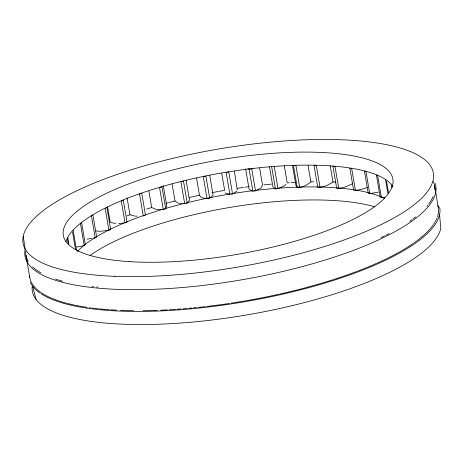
<?xml version="1.0" encoding="UTF-8"?>
<svg xmlns="http://www.w3.org/2000/svg" width="464" height="464" viewBox="0 0 464 464"><rect width="100%" height="100%" fill="white"/><g stroke="black" fill="none" stroke-linecap="round" stroke-linejoin="round"><path stroke-width="0.7" d="M237.208 189.677L234.384 171.291M165.915 208.295L166.762 206.08L163.247 185.513M67.605 238.212L67.819 237.794L68.91 244.174M185.954 203.423L187.23 203.11L189.503 200.216L186.11 180.357M285.853 184.353L284.507 185.861L278.017 188.668L274.259 166.686M201.231 197.583L207.037 198.662L209.658 198.134L213.109 195.17L209.716 175.317M76.757 247.039L84.233 245.607L84.79 245.166M313.687 181.795L310.839 181.83C307.162 185.159 302.255 187.578 297.233 187.618L293.474 165.636L295.922 165.555L299.68 187.543M81.032 223.178L81.6 222.737L85.359 244.719M231.24 194.23L232.568 194.016L237.127 191.046M92.185 215.505L91.466 215.946L95.224 237.933L93.171 238.241M335.611 182.103L332.984 181.992C328.518 184.933 323.251 187.601 317.788 187.439L314.029 165.451L316.303 165.497L320.061 187.485M95.944 237.493L96.669 237.052L92.91 215.064M247.863 168.571L249.11 169.174L251.743 168.855L252.984 168.206M245.624 168.792L249.139 189.358L252.868 191.156L255.502 190.843L261.081 187.926L262.525 185.02L259.614 167.997M352.599 183.628C347.739 186.093 342.275 188.726 336.707 188.326L332.949 166.338L335.008 166.506L338.766 188.494M367.32 187.375L364.165 188.68L356.108 190.408M126.765 215.951L129.972 214.762L134.577 215.986M144.397 215.632L143.283 216.021L139.531 194.033L141.758 193.262L145.51 215.244M146.711 209.078L151.687 207.518L155.858 209.281L161.948 209.508M165.787 203.423L168.403 202.704M169.053 202.524L175.009 200.953L177.996 203.052M189.179 197.496L199.479 195.193L200.877 197.107M211.996 192.653L218.3 191.475M219.002 191.348L224.622 190.356L221.711 173.333M364.46 171.233L368.219 193.215L369.744 193.621L378.624 192.084M227.482 172.243L228.81 172.028L232.568 194.016M87.012 239.163L91.802 238.444M237.29 188.309L243.623 187.386M245.027 187.195L249.243 186.627M381.408 197.635L377.65 175.653L376.443 175.143L380.202 197.125L381.408 197.635L384.813 197.188M107.561 230.492L100.131 231.298L95.851 230.944M263.912 184.875L271.515 184.109M269.491 166.901L272.89 186.754L275.454 188.865L276.735 188.767M118.668 223.41L123.621 223.085M289.205 182.723L287.199 182.845L284.287 165.822M291.218 182.601L295.87 182.352M135.239 216.16L137.251 216.125M178.669 203.122L182.01 203.464M183.35 203.597L184.689 203.737L180.931 181.749L183.471 181.122L187.23 203.11M354.537 190.408L353.626 190.263L349.868 168.275L351.677 168.565L355.436 190.553M110.971 222.65L115.843 223.433M365.226 171.431L365.986 171.634L369.744 193.621M225.098 192.989L229.222 194.236M392.196 186.203L391.691 185.513L392.057 187.642M296.896 187.021L295.881 185.235L292.482 165.381M32.642 286.201L36.07 299.442M434.519 185.316L438.277 207.304M386.564 181.25L388.501 192.595M385.578 179.933L387.881 193.407M330.2 165.677L332.984 181.992M308.05 165.515L310.839 181.83M271.695 166.883L275.454 188.865M251.743 168.855L255.502 190.843M249.11 169.174L252.868 191.156M226.154 172.457L229.912 194.445M209.658 198.134L205.9 176.146L203.278 176.68L207.037 198.662M196.568 178.176L199.479 195.193M172.098 183.935L175.009 200.953M148.903 191.209L151.687 207.518M127.061 197.739L129.972 214.762M107.607 206.938L110.275 222.54M106.9 207.495L110.658 229.483L108.912 230.347L105.154 208.359M80.475 223.619L84.233 245.607M73.179 230.359L76.572 250.218M72.523 231.942L75.557 249.673M67.402 238.629L68.249 243.594M26.001 255.473L29.76 277.46M23.2 236.211L25.16 249.18A208.394 59.885 -9.7 0 0 233.032 281.254A208.394 59.885 -9.7 0 0 435.226 183.477M439.559 214.571L440.8 228.195A207.28 59.566 -9.7 0 1 227.082 318.02A207.28 59.566 -9.7 0 1 32.19 286.462M65.946 241.814A167.156 48.036 -9.7 0 1 223.172 172.718A167.156 48.036 -9.7 0 1 392.863 186.487M439.686 207.338A208.394 59.885 -9.7 0 1 275.181 295.841A208.394 59.885 -9.7 0 1 40.82 293.59M39.631 292.772A208.394 59.885 -9.7 0 1 30.293 282.309M90.161 255.438A167.156 48.036 -9.7 0 1 374.767 206.863M77.297 251.563A167.156 48.036 -9.7 0 1 252.979 190.71M254.44 190.53A167.156 48.036 -9.7 0 1 384.499 198.401M437.784 205.279A207.251 59.554 -9.7 0 1 437.912 215.255M437.761 215.801A207.251 59.554 -9.7 0 1 437.419 216.903M437.013 218.01A207.251 59.554 -9.7 0 1 436.288 219.692M436.015 220.255A207.251 59.554 -9.7 0 1 435.104 221.954M434.768 222.523A207.251 59.554 -9.7 0 1 433.678 224.24M433.283 224.814A207.251 59.554 -9.7 0 1 429.995 228.996M429.577 229.465A207.251 59.554 -9.7 0 1 416.742 240.909M416.202 241.309A207.251 59.554 -9.7 0 1 413.424 243.293M412.85 243.693A207.251 59.554 -9.7 0 1 368.114 266.968M367.517 267.218A207.251 59.554 -9.7 0 1 357.645 271.115M357.013 271.353A207.251 59.554 -9.7 0 1 333.767 279.461M333.077 279.682A207.251 59.554 -9.7 0 1 279.914 294.008M279.218 294.164A207.251 59.554 -9.7 0 1 245.317 300.869M244.603 300.991A207.251 59.554 -9.7 0 1 231.043 303.183M229.616 303.404A207.251 59.554 -9.7 0 1 206.851 306.443M205.436 306.605A207.251 59.554 -9.7 0 1 202.611 306.924M201.904 307A207.251 59.554 -9.7 0 1 198.383 307.377M196.98 307.522A207.251 59.554 -9.7 0 1 193.476 307.87M192.079 308.003A207.251 59.554 -9.7 0 1 188.587 308.328M187.195 308.45A207.251 59.554 -9.7 0 1 183.036 308.798M180.966 308.96A207.251 59.554 -9.7 0 1 176.842 309.268M175.473 309.36A207.251 59.554 -9.7 0 1 169.343 309.749M167.318 309.859A207.251 59.554 -9.7 0 1 160.608 310.19M157.29 310.323A207.251 59.554 -9.7 0 1 143.185 310.66M133.371 310.66A207.251 59.554 -9.7 0 1 120.536 310.341M116.603 310.161A207.251 59.554 -9.7 0 1 110.832 309.824M109.411 309.726A207.251 59.554 -9.7 0 1 99.743 308.908M98.403 308.769A207.251 59.554 -9.7 0 1 95.097 308.403M94.441 308.328A207.251 59.554 -9.7 0 1 91.855 308.003M90.573 307.841A207.251 59.554 -9.7 0 1 89.308 307.667M87.162 307.359A207.251 59.554 -9.7 0 1 85.051 307.035M84.349 306.924A207.251 59.554 -9.7 0 1 79.576 306.107M78.909 305.985A207.251 59.554 -9.7 0 1 74.994 305.208M74.35 305.074A207.251 59.554 -9.7 0 1 67.094 303.363M66.404 303.183A207.251 59.554 -9.7 0 1 62.42 302.064M61.776 301.867A207.251 59.554 -9.7 0 1 59.253 301.072M58.638 300.869A207.251 59.554 -9.7 0 1 51.724 298.265M51.081 297.987A207.251 59.554 -9.7 0 1 36.424 288.875M35.972 288.44A207.251 59.554 -9.7 0 1 33.222 285.273M32.886 284.809A207.251 59.554 -9.7 0 1 29.516 275.39M433.283 181.314A207.251 59.554 -9.7 0 1 434.762 189.492M433.028 196.585A207.251 59.554 -9.7 0 1 428.69 203.986M427.791 205.146A207.251 59.554 -9.7 0 1 427.031 206.074M415.582 216.937A207.251 59.554 -9.7 0 1 412.983 218.921M411.904 219.716A207.251 59.554 -9.7 0 1 409.666 221.311M389.139 233.543A207.251 59.554 -9.7 0 1 385.712 235.294M384.546 235.874A207.251 59.554 -9.7 0 1 380.979 237.614M98.014 287.117A207.251 59.554 -9.7 0 1 96.657 286.99M93.31 286.642A207.251 59.554 -9.7 0 1 91.994 286.491M62.652 281.201A207.251 59.554 -9.7 0 1 58.661 280.076M58.017 279.885A207.251 59.554 -9.7 0 1 55.494 279.084M40.844 272.797A207.251 59.554 -9.7 0 1 32.666 266.893M28.229 261.406A207.251 59.554 -9.7 0 1 25.758 251.297M122.281 200.593L121.284 201.011L125.036 222.993L127.043 222.169L123.285 200.181L122.281 200.593M160.741 187.218L159.541 187.572L163.299 209.56L165.706 208.852L161.948 186.864L160.741 187.218M114.214 276.306A208.15 59.815 -9.7 0 0 433.185 179.893A208.15 59.815 -9.7 0 0 137.182 167.956A208.15 59.815 -9.7 0 0 114.214 276.306M129.914 261.667A167.156 48.036 -9.7 0 0 391.987 187.079A167.156 48.036 -9.7 0 0 162.359 172.828A167.156 48.036 -9.7 0 0 129.914 261.667"/></g></svg>
